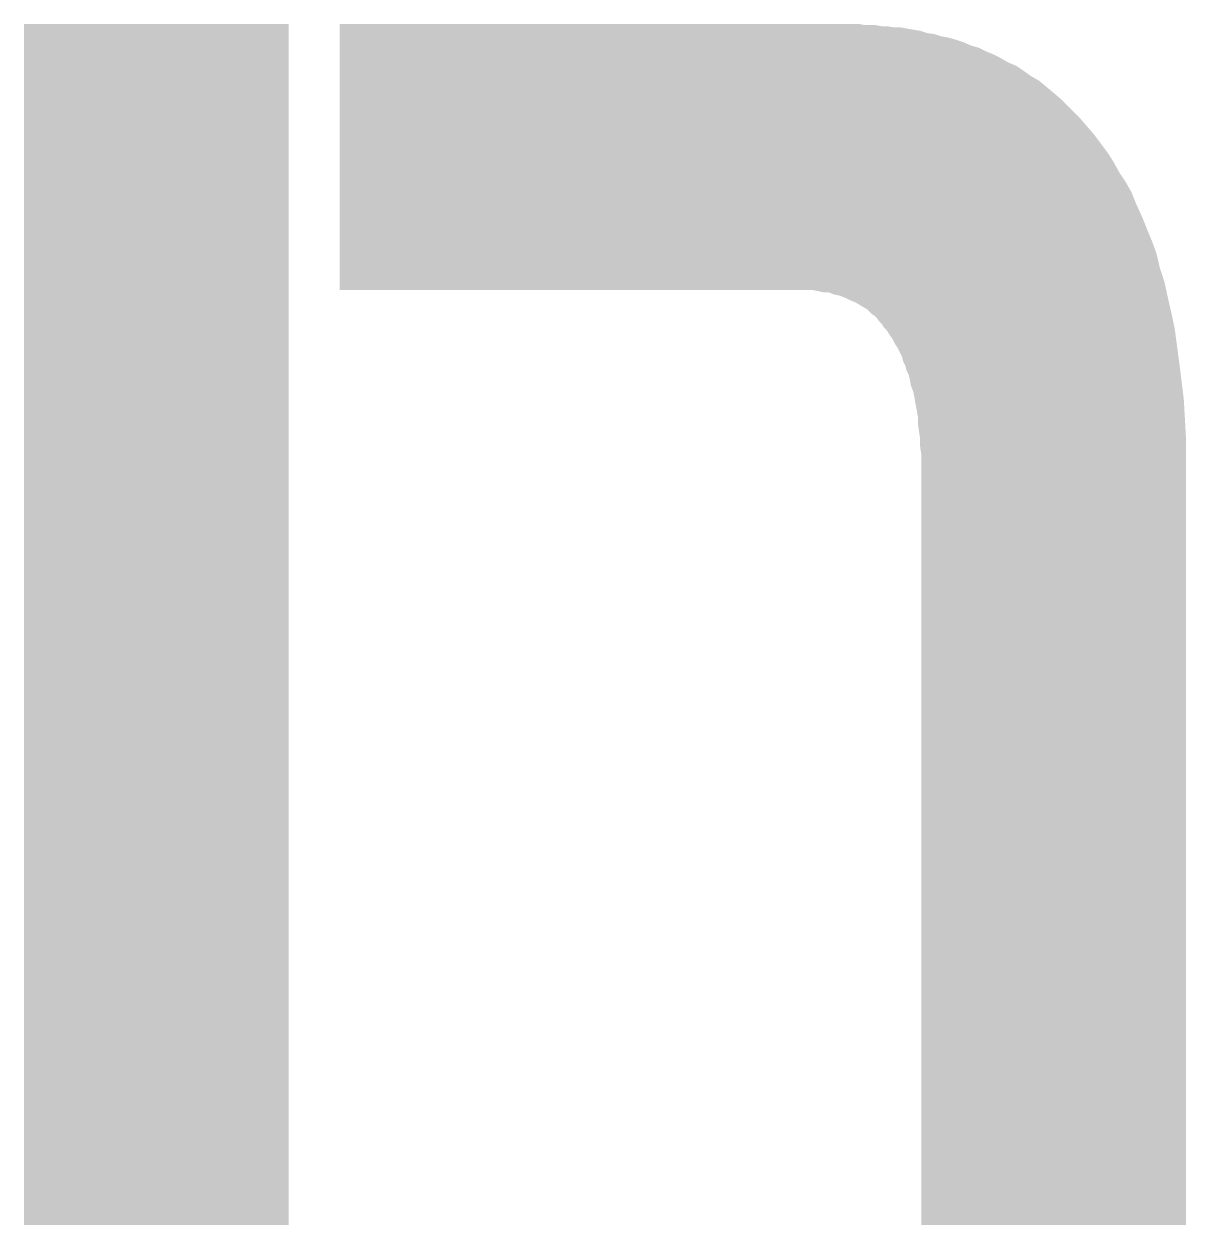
# Model space of a CAD drawing. Header units: centimetres. Extents: x 1658 to 6058, y 7962 to 9447.
# Drawn here: x 3110.95 to 3145.96, y 8178.65 to 8214.82 of the extents above; entities that cross this region are included whole.
import ezdxf
from ezdxf.enums import TextEntityAlignment as Align

# ---------------------------------------------------------------- set-up
doc = ezdxf.new("R2010")
doc.units = ezdxf.units.CM
doc.header["$LTSCALE"] = 50
doc.header["$MEASUREMENT"] = 0
doc.layers.add('FORMATO-PRECON', color=2, linetype='Continuous')
doc.styles.add('PRECON-ROMANS', font='romans.shx')

# ---------------------------------------------------------------- blocks, each defined once
blk = doc.blocks.new('CARIMBO')
at = {"linetype": 'Continuous', "true_color": 0x9c0000}
for points in [[(-1194.807, 332.341), (-1178.852, 332.341), (-1178.852, 404.682), (-1194.807, 404.682)], [(-1140.739, 332.341), (-1124.784, 332.341), (-1124.784, 377.273), (-1124.784, 378.5), (-1124.784, 379.727), (-1124.852, 380.955), (-1124.92, 382.114), (-1125.057, 383.205), (-1125.193, 384.295), (-1125.33, 385.318), (-1125.466, 386.341), (-1125.67, 387.295), (-1125.875, 388.182), (-1126.08, 389.136), (-1126.352, 389.955), (-1126.557, 390.841), (-1126.83, 391.591), (-1127.17, 392.409), (-1127.443, 393.091), (-1127.784, 393.841), (-1128.057, 394.523), (-1128.398, 395.136), (-1128.807, 395.75), (-1129.148, 396.364), (-1129.489, 396.909), (-1129.898, 397.455), (-1130.307, 398), (-1130.716, 398.477), (-1131.125, 398.955), (-1131.534, 399.364), (-1131.943, 399.773), (-1132.352, 400.182), (-1132.83, 400.591), (-1133.239, 400.932), (-1133.648, 401.273), (-1134.125, 401.545), (-1134.602, 401.886), (-1135.011, 402.159), (-1135.489, 402.364), (-1135.966, 402.636), (-1136.375, 402.841), (-1136.852, 403.045), (-1137.261, 403.25), (-1137.739, 403.386), (-1138.216, 403.591), (-1138.625, 403.727), (-1139.102, 403.864), (-1139.511, 403.932), (-1139.92, 404.068), (-1140.398, 404.136), (-1140.807, 404.273), (-1141.216, 404.341), (-1141.625, 404.409), (-1141.966, 404.477), (-1142.375, 404.477), (-1142.784, 404.545), (-1143.125, 404.545), (-1143.466, 404.614), (-1143.807, 404.614), (-1144.148, 404.614), (-1144.489, 404.682), (-1144.761, 404.682), (-1145.034, 404.682), (-1145.307, 404.682), (-1145.58, 404.682), (-1145.852, 404.682), (-1146.057, 404.682), (-1175.784, 404.682), (-1175.784, 388.659), (-1148.648, 388.659), (-1148.375, 388.659), (-1148.17, 388.659), (-1147.83, 388.659), (-1147.557, 388.659), (-1147.284, 388.659), (-1146.943, 388.591), (-1146.67, 388.523), (-1146.33, 388.523), (-1145.989, 388.386), (-1145.648, 388.318), (-1145.307, 388.182), (-1145.034, 388.045), (-1144.693, 387.909), (-1144.352, 387.705), (-1144.011, 387.5), (-1143.875, 387.364), (-1143.739, 387.227), (-1143.534, 387.091), (-1143.398, 386.955), (-1143.261, 386.75), (-1143.125, 386.614), (-1142.989, 386.409), (-1142.852, 386.273), (-1142.716, 386.068), (-1142.58, 385.864), (-1142.443, 385.659), (-1142.307, 385.386), (-1142.17, 385.182), (-1142.034, 384.909), (-1141.898, 384.636), (-1141.83, 384.364), (-1141.693, 384.091), (-1141.625, 383.818), (-1141.489, 383.545), (-1141.42, 383.205), (-1141.352, 382.864), (-1141.216, 382.523), (-1141.148, 382.182), (-1141.08, 381.773), (-1141.011, 381.432), (-1140.943, 381.023), (-1140.943, 380.614), (-1140.875, 380.136), (-1140.807, 379.727), (-1140.807, 379.25), (-1140.739, 378.773), (-1140.739, 378.295), (-1140.739, 377.818), (-1140.739, 377.273)]]:
    blk.add_hatch(color=14, dxfattribs=at).paths.add_polyline_path(points)
at = {"layer": 'FORMATO-PRECON', "color": 5, "style": 'PRECON-ROMANS', "flags": 8}
for p in [(-524.835, 472.632), (-524.985, 423.017), (-524.985, 399.365), (-524.985, 375.974)]:
    blk.add_attdef('X', text='', height=30, dxfattribs=at).set_placement(p, align=Align.MIDDLE_CENTER)
at = {"layer": 'FORMATO-PRECON', "color": 3, "style": 'PRECON-ROMANS', "flags": 8}
for p in [(-524.985, 331.673), (-486.329, 176.966), (-486.329, 124.424)]:
    blk.add_attdef('X', text='', height=25, dxfattribs=at).set_placement(p, align=Align.MIDDLE_CENTER)
at = {"layer": 'FORMATO-PRECON', "color": 4, "style": 'PRECON-ROMANS', "flags": 8}
for p in [(-524.985, 249.599), (-228.659, 39.375), (-76.704, 39.375), (-483.326, 35.975)]:
    blk.add_attdef('X', text='', height=30, dxfattribs=at).set_placement(p, align=Align.MIDDLE_CENTER)
at = {"layer": 'FORMATO-PRECON', "color": 2, "style": 'PRECON-ROMANS', "flags": 8}
for height, p in [(20, (-1635.808, 142.347)), (20, (-1402.474, 142.347)), (20, (-1169.141, 142.347)), (30, (-902.743, 42.347)), (20, (-1635.808, 42.347))]:
    blk.add_attdef('X', text='', height=height, dxfattribs=at).set_placement(p, align=Align.MIDDLE_CENTER)

msp = doc.modelspace()

# ---------------------------------------------------------------- block references
at = {"layer": 'FORMATO-PRECON', "xscale": 0.4999999945868204, "yscale": 0.4999999945868204, "zscale": 0.4999999945868204}
msp.add_blockref('CARIMBO', (3708.357, 8012.482), dxfattribs=at)

doc.saveas('drawing.dxf')
